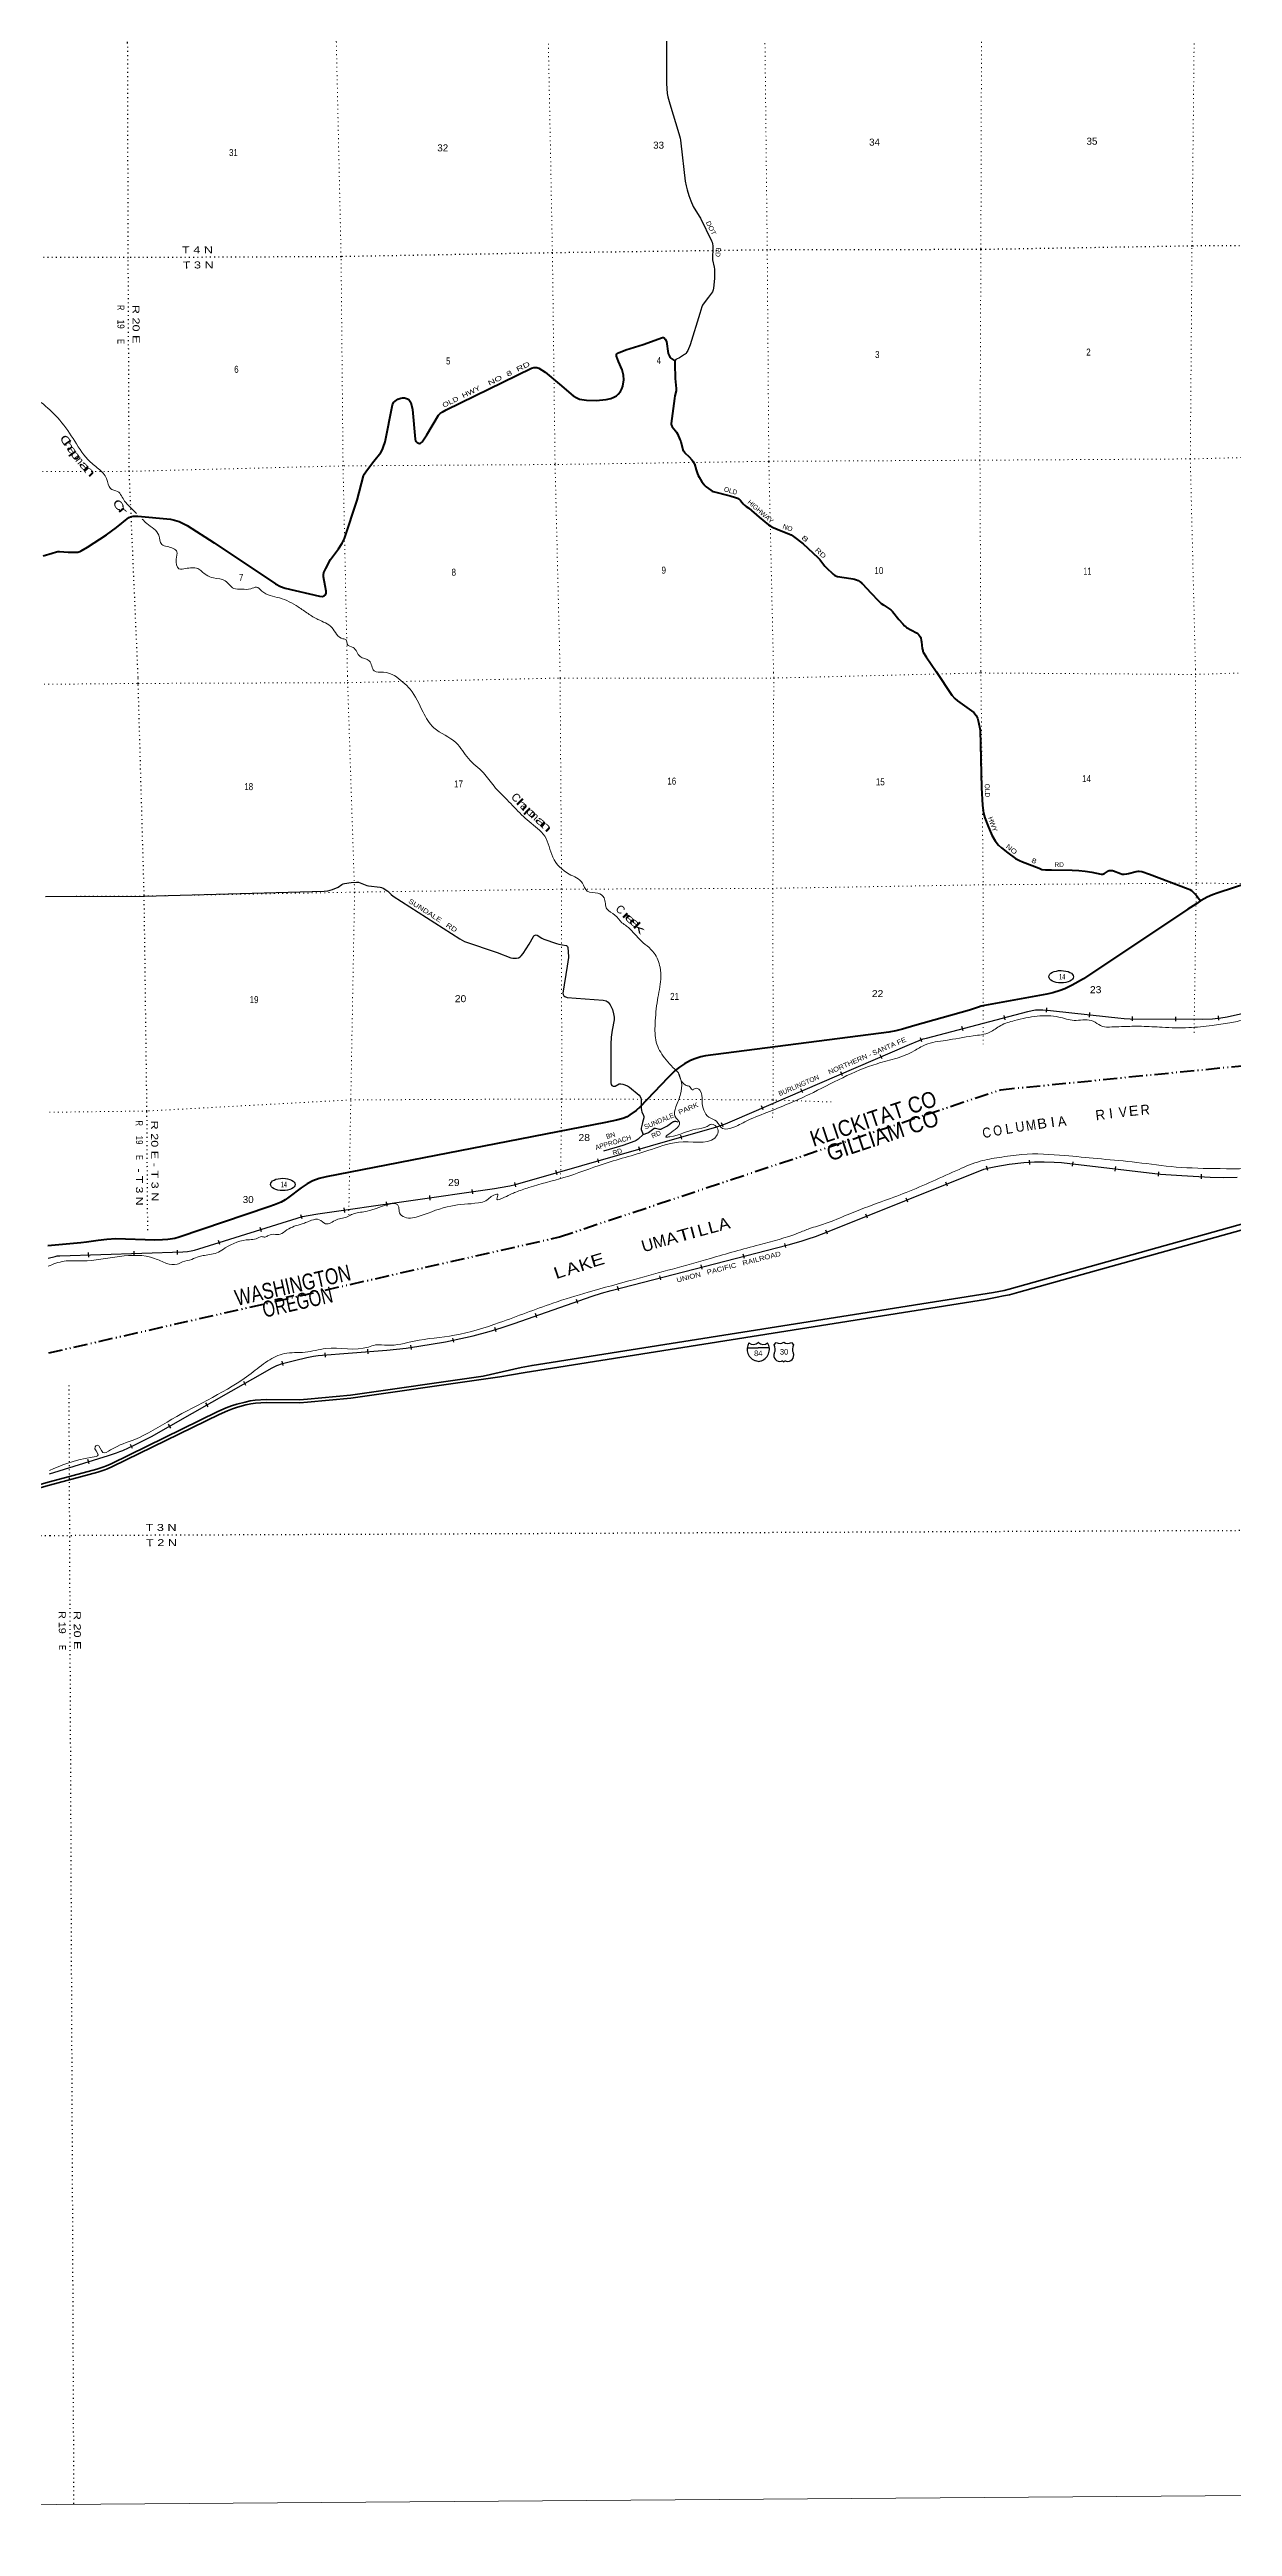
# Model space of a CAD drawing. Header units: feet. Extents: x -199 to 255675, y -686157 to -547785.
# Drawn here: x 159936 to 189498, y -686157 to -624256 of the extents above; entities that cross this region are included whole.
import ezdxf
from ezdxf.enums import TextEntityAlignment as Align

# ---------------------------------------------------------------- set-up
doc = ezdxf.new("R2010")
doc.units = ezdxf.units.FT
doc.header["$LTSCALE"] = 70
doc.linetypes.add('DASH_DOUBLE_DOT', pattern=[9.2, 5, -1.2, 0.3, -1.2, 0.3, -1.2])
doc.linetypes.add('DOTTED', pattern=[1.5, 0.3, -1.2])
for name, color, linetype, lineweight in [('10', 7, 'DASH_DOUBLE_DOT', 70), ('15', 7, 'Continuous', 25), ('16', 7, 'Continuous', 25), ('17', 7, 'Continuous', 25), ('18', 7, 'Continuous', 35), ('23', 7, 'Continuous', 70), ('26', 7, 'Continuous', 40), ('29', 7, 'Continuous', 25), ('34', 7, 'Continuous', 25), ('39', 7, 'Continuous', 13), ('4', 7, 'Continuous', 13), ('6', 7, 'DOTTED', 25), ('7', 7, 'DOTTED', 13)]:
    doc.layers.add(name, color=color, linetype=linetype, lineweight=lineweight)
for name, color, linetype in [('12', 7, 'Continuous'), ('27', 7, 'Continuous'), ('30', 7, 'Continuous'), ('41', 7, 'Continuous')]:
    doc.layers.add(name, color=color, linetype=linetype)

msp = doc.modelspace()

# ---------------------------------------------------------------- linework, layer by layer
at = {"layer": '10'}
msp.add_lwpolyline([(159914.67, -656826.86), (172679.41, -653929.51), (183707.02, -650250.74), (191838, -649444.19)], dxfattribs=at)
at = {"layer": '15'}
for p, q in [((177372, -656700.45), (177648.41, -656700.45)), ((177644.71, -656568.98), (177647.61, -656566.07)), ((177650.78, -656568.45), (177647.35, -656566.07)), ((177648.41, -657046.03), (177584.52, -657028.07)), ((177647.88, -657046.29), (177711.51, -657027.55))]:
    msp.add_line(p, q, dxfattribs=at)
msp.add_lwpolyline([(177923.77, -656700.45), (177647.88, -656700.45), (177648.41, -656700.45)], dxfattribs=at)
for centre, radius, start, end in [((177674.63, -656735.55), 306.13, 148.44436, 254.43378), ((177526.03, -656452.95), 165.66, 227.34248, 315.8117), ((177769.72, -656452.95), 165.66, 224.18831, 312.69403), ((177621.12, -656735.55), 306.13, 283.08087, 31.62484)]:
    msp.add_arc(centre, radius, start, end, dxfattribs=at)
at = {"layer": '16'}
for p, q in [((178043.09, -656624.91), (178094.4, -656566.15)), ((178286.16, -656560.18), (178285.88, -656560.38)), ((178478.25, -656566.06), (178529.64, -656624.91))]:
    msp.add_line(p, q, dxfattribs=at)
for centre, radius, start, end in [((177850.11, -656735.54), 222.05, 332.97043, 29.75871), ((178185.48, -656408.49), 182.07, 239.97227, 303.45418), ((178387.26, -656408.99), 181.52, 236.33975, 300.08743), ((178387.25, -656408.49), 182.07, 236.54582, 236.59441), ((178722.61, -656735.54), 222.05, 150.24129, 207.02957), ((178189.3, -656890.44), 151.42, 159.09177, 283.81923), ((178383.42, -656890.44), 151.42, 256.18077, 20.90823)]:
    msp.add_arc(centre, radius, start, end, dxfattribs=at)
for centre, major_axis, start_param, end_param in [((178244.64, -657089.26), (-19.56, 51.67), 4.95877769, 6.28318531), ((178328.09, -657089.26), (19.56, 51.67), 0, 1.32637542)]:
    msp.add_ellipse(centre, major_axis=major_axis, ratio=0.929097, start_param=start_param, end_param=end_param, dxfattribs=at)
at = {"layer": '17'}
for centre in [(185216.66, -647427.46), (165765.94, -652618.88)]:
    msp.add_ellipse(centre, major_axis=(309.24, -1), ratio=0.500121, dxfattribs=at)
at = {"layer": '18'}
for points in [[(170771.67, -657409.35), (171724.45, -657191.11), (171994.38, -657140.21), (183525, -655322.69), (183795.88, -655267.29), (183917.8, -655238.26), (191867.43, -653009.74)], [(170782.29, -657483.59), (171188.14, -657423.04), (171479.12, -657375.94), (171818.76, -657321.24), (183328.13, -655491.32), (183617.22, -655439.61), (183777.34, -655405.16), (183929.59, -655373.25), (184161.62, -655309.69), (191868.71, -653164.26)], [(159936.86, -660053.08), (161121.07, -659735.71), (161268.69, -659687.73), (161356.41, -659653.48), (161479.43, -659598.89), (164142.07, -658296.9), (164353.89, -658204.26), (164484.4, -658155.02), (164612.78, -658112.21), (164822.45, -658056.55), (164952.96, -658028.73), (165078.68, -658010.33), (165350.65, -657991.56), (166186.73, -657997.58), (166381.1, -657986.98), (167457.9, -657883.24), (170771.67, -657409.35)], [(159937.39, -660130.88), (161142.38, -659807.64), (161293.94, -659758.38), (161385.27, -659722.72), (161511.12, -659666.88), (164173.58, -658364.98), (164382.17, -658273.75), (164509.51, -658225.71), (164634.29, -658184.1), (164839.9, -658129.52), (164966.22, -658102.59), (165086.7, -658084.95), (165352.97, -658066.58), (166188.5, -658072.59), (166386.74, -658061.78), (167466.81, -657957.73), (170782.29, -657483.59)], [(157678.47, -660692.25), (159936.86, -660053.08)], [(157697.75, -660764.74), (159937.39, -660130.88)]]:
    msp.add_lwpolyline(points, dxfattribs=at)
at = {"layer": '23'}
for points in [[(191796.91, -644465.36), (189143.6, -645327.18), (189000.68, -645378.67), (188865.84, -645437.9), (188714.56, -645520.17), (188697.08, -645532.06)], [(188697.08, -645532.06), (188581.75, -645610.52), (188386.14, -645739.19), (185771.49, -647481.02), (185491.78, -647640.74), (185312.35, -647726.64), (185195.6, -647771.06), (185008.14, -647827), (184858.88, -647862.64), (183303.85, -648149.01), (183220.71, -648164.3), (183155.46, -648184.8), (182923.06, -648259.67), (181560.19, -648650.33), (181249.47, -648734.1), (181089.59, -648779.68), (180910.59, -648816.18), (176333, -649405.3), (176210.73, -649432.89), (176062.74, -649478.96), (175950.92, -649525.03), (175802.41, -649605.97), (175804.42, -649605.95), (175677.95, -649686.28), (175569.43, -649775.13), (175386.08, -649957.97), (174692.97, -650681.74), (174592.84, -650771.95), (174439.74, -650882.47), (174367.39, -650925.25), (174265.43, -650968.03), (174108.93, -651012.26), (173830.11, -651071.58), (166852.32, -652428.34), (166673.34, -652473.56), (166513.66, -652530.49), (166370.78, -652605.2), (166226.01, -652700.35), (165916.93, -652937.56), (165828.13, -653003.38), (165723.33, -653061.34), (165558.46, -653131.72), (165417.01, -653179.2), (163179.04, -653936.31), (163063.93, -653969.22), (162892.69, -653994.4), (162761.36, -654005.42), (162571.17, -654010.03), (161595.5, -653977.44), (161371.86, -653990.61), (161148.23, -654023.51), (160856.72, -654061.26), (160720.17, -654076.84), (159896.25, -654149.29)]]:
    msp.add_lwpolyline(points, dxfattribs=at)
at = {"layer": '26'}
for points in [[(172678.25, -632619.57), (173023.21, -632909.37), (173111.47, -632963.23), (173182.67, -632990.38), (173355.75, -633021.07), (173596.89, -633025.7), (173843.91, -633003.95), (173959.2, -632976.81), (174038.15, -632945.26), (174101.62, -632912.34), (174149.09, -632871.62), (174206.74, -632803.76), (174240.65, -632739.29), (174264.38, -632671.43), (174285.26, -632514.4), (174277.95, -632393.2), (174248.76, -632264.1), (174158.4, -632054.69), (174102.85, -631915.02), (174108.4, -631870.68), (174156.34, -631834.01), (174334.47, -631761.28), (174767.17, -631624.77), (175253.74, -631449.38), (175283.36, -631453.34), (175296.92, -631460.12), (175324.05, -631490.66), (175353.19, -631556.33), (175400.16, -631852.63), (175425.78, -631921.58), (175440.19, -631945.33), (175459.48, -631966.16), (175563.43, -632038.95)], [(159777.7, -636912.13), (159997.91, -636838.06), (160106.42, -636807.52), (160146.26, -636800.72), (160185.16, -636799.97), (160400.27, -636815), (160550.63, -636821.09), (160600.65, -636821.08), (160643.03, -636814.3), (160692.2, -636800.72), (160723.56, -636783.77), (160881.33, -636693.87), (161362.59, -636380.1), (161606.02, -636200.11), (161917.12, -635950.94), (161955.31, -635932.11), (162023.13, -635918.53), (162143.82, -635915.65), (162962.26, -635994.42), (163062.45, -636013.54), (163171.75, -636051.67), (163259.12, -636091.58), (163375.61, -636153.14), (164048.67, -636583.09), (165585.15, -637604.84), (165710.76, -637676.11), (165827.32, -637719.82), (166683.05, -637918.46), (166758.55, -637923.8), (166795.85, -637910.23), (166829.76, -637886.48), (166845.07, -637841.94), (166846.72, -637791.48), (166823.26, -637657.65), (166785.04, -637437.47), (166783.98, -637387.71), (166792.46, -637326.63), (166839.28, -637222.02), (166957.78, -637003.65), (167160.17, -636731.94), (167250.23, -636590.35), (167304.48, -636479.1), (167627.01, -635519.47), (167782.07, -634913.34), (167809.74, -634856.52), (167840.26, -634805.62), (167910.81, -634714.9), (168043.85, -634546.49), (168214.58, -634327.39), (168253.95, -634249.17), (168277.69, -634198.27), (168324.6, -634060.98), (168502.82, -633137.5), (168532.01, -633078.57), (168570.22, -633040.24), (168643.91, -632993.75), (168716.21, -632967.96), (168759.2, -632959.82), (168806.67, -632959.82), (168883.09, -632981.67), (168915.18, -633000.54), (168935.53, -633027.68), (168964.38, -633080.85), (169004.15, -633250.84), (169071.37, -633994.29), (169083.88, -634030.32), (169094.9, -634052.37), (169122.87, -634077.82), (169152.66, -634093.47), (169182.22, -634098.18), (169206.8, -634093.09), (169231.38, -634077.82), (169244.77, -634060.08), (169363.67, -633883.84), (169660.48, -633396.1), (169701.88, -633355.12), (169745.96, -633321.19), (169852.09, -633260.98), (171980.07, -632221.78), (172034.85, -632203.18), (172075.54, -632199.79), (172116.23, -632203.18), (172167.09, -632220.15), (172318.5, -632317.34), (172678.25, -632619.57)], [(175563.43, -632038.95), (175561.81, -632045.09), (175560.42, -632065.84), (175560.42, -632111.48), (175573.82, -632473.72), (175596.43, -632730.65), (175595.68, -632785.77), (175566.65, -632911.64), (175552.85, -632973.65), (175473.35, -633599.76), (175473.35, -633627.42), (175476.12, -633646.34), (175484.4, -633666.15), (175496.84, -633685.51), (175582.68, -633788.66), (175604.66, -633821.06), (175625.4, -633863.94), (175689.4, -634001.26), (175710.42, -634052.74), (175765.71, -634256.06), (175776.77, -634282.34), (175784.26, -634296.18), (175800.27, -634322.45), (175812.71, -634333.52), (175922.9, -634438.45), (175984.8, -634511.25), (176020.74, -634555.51), (176038.71, -634583.18), (176051.58, -634612.85), (176097.86, -634760.27)], [(176097.86, -634760.27), (176130.31, -634863.65), (176146.53, -634898.54), (176173.49, -634946.25), (176238.45, -635056.9), (176286.83, -635119.15), (176315.17, -635151.65), (176345.58, -635183.46), (176400.88, -635227.72), (176460.31, -635270.6), (176492.11, -635289.96), (176520.19, -635300.53), (176949.45, -635412.11), (177074.75, -635451.1), (177130.04, -635470.47), (177162.13, -635489.98), (177186.71, -635507.81), (177203.3, -635524.41), (177270.35, -635609.48), (177306.29, -635644.06), (177346.38, -635673.1), (177411.21, -635718.36), (177674.33, -635944.69), (177903.28, -636132.95), (177945.61, -636160.67), (178018.87, -636202.16), (178116.03, -636244.96), (178430.11, -636364.68), (178469.17, -636382.79), (178532.4, -636424.16), (178768.38, -636611.06), (179140.01, -636953.62), (179183.46, -637002.32), (179309.25, -637164.15), (179347.04, -637204.16)], [(179347.04, -637204.16), (179523.51, -637367.47), (179563.59, -637397.9), (179600.1, -637416.47), (179624.41, -637424.18), (179965.1, -637475.97), (180009.73, -637484), (180056.38, -637495.42), (180106.49, -637510.97), (180143.47, -637525.84), (180171.46, -637539.33), (180197.38, -637556.27), (180225.37, -637578.06), (180246.04, -637597.88), (180471.09, -637838.35), (180641.45, -638028.27), (180676.06, -638060.79), (180719.54, -638098.12), (180783.82, -638143.07), (180957.99, -638256.49), (180987.71, -638279.31), (181002.23, -638296.6), (181164.18, -638501.49), (181258.64, -638611.27), (181304.26, -638658.3), (181334.67, -638681.81), (181355.05, -638695.85), (181598, -638830.5), (181632.06, -638855.91), (181658.82, -638881.67), (181686.46, -638916.25), (181700.29, -638942.53), (181712.04, -638968.12), (181721.71, -639012.38), (181730.01, -639055.26), (181746.59, -639226.77), (181757.26, -639275.25), (181762.49, -639296.61), (181772.86, -639319.44), (181847.82, -639431.66), (182091.4, -639799.99)], [(182091.4, -639799.99), (182481.37, -640394.88), (182560.96, -640477.66), (182628.44, -640532.52), (183036.99, -640826.87), (183096.57, -640899.66), (183130.31, -640967.19), (183155.62, -641068.47), (183194.43, -641262.35), (183227.81, -642704.07), (183250.07, -643136.86), (183280.03, -643343.08), (183309.3, -643453.78), (183381.5, -643652.3), (183486.69, -643891.68), (183568.05, -644031.16), (183651.17, -644140.67), (183722.86, -644208.19), (183882.85, -644333.37), (184077.13, -644469.83), (184176.53, -644521.22), (184254.26, -644558.45), (184663.66, -644718.54), (184737.16, -644744.13), (184829.95, -644756.79), (184976.22, -644759.8), (185493.89, -644760.31), (185656.57, -644771.56), (185814.72, -644786.33), (185979.8, -644815.11), (186218.55, -644864.4), (186238.57, -644866.51), (186258.19, -644864.49), (186278.64, -644860.18), (186296.57, -644849.63), (186396.47, -644781.79), (186420.98, -644775.78), (186461.05, -644773.67), (186496.9, -644775.78), (186525.39, -644783.42), (186697.19, -644851.18), (186745.73, -644864.4), (186792.12, -644864.4), (186855.38, -644858.07), (186898.57, -644846.58), (187091.51, -644795.84), (187144.27, -644788.44), (187167.47, -644788.44), (187232.55, -644801.46), (187428.47, -644863.12), (188392.4, -645227.69), (188429.53, -645246.31), (188472.76, -645273.74), (188520.03, -645313.64), (188565.54, -645362.36), (188591.9, -645391.9), (188697.08, -645532.06)]]:
    msp.add_lwpolyline(points, dxfattribs=at)
at = {"layer": '29'}
for points in [[(175354.94, -623970.07), (175357.4, -625106.35), (175364.1, -625226.19), (175373.97, -625351.24), (175391.75, -625441.96), (175436.69, -625616.12), (175660.82, -626354.47), (175692.4, -626474.47), (175703.45, -626518.73), (175713.46, -626593.26), (175819.76, -627542.64), (175843.76, -627661.9), (175870.02, -627764.25), (175914.26, -627903.95), (175959.87, -628033.96), (176023.61, -628174.62), (176174.83, -628416.41), (176202.68, -628469.38), (176480.56, -629034.97), (176495.52, -629072.02), (176506.58, -629114.9), (176513.49, -629160.54), (176515.04, -629219.6), (176501.54, -629466.56), (176505.89, -629515.32), (176545.98, -629693.75), (176554.27, -629743.5), (176557.73, -629825.84), (176556.35, -629901.91), (176550.77, -629978.39), (176530.79, -630216.58), (176521.31, -630263.52), (176512.82, -630285.74), (176500.38, -630309.25), (176401.42, -630444.44), (176292.35, -630583.81), (176253.49, -630641.48), (176245.35, -630658.5), (176235.67, -630684.78), (176183.78, -630854.42), (175946.9, -631633.82), (175885.26, -631775.38), (175857.62, -631830.71), (175842.41, -631851.45), (175831.85, -631863.9), (175819.98, -631872.38), (175808.11, -631880.86), (175676.96, -631957.57), (175600.51, -631995.3), (175583.92, -632006.36), (175566.84, -632026.05), (175563.43, -632038.95)], [(159833.63, -645421.63), (162301.93, -645410.6), (166796.82, -645292.56), (166888.89, -645281.83), (166949.67, -645267.52), (167004.19, -645249.63), (167145.5, -645185.14), (167243.74, -645120.84), (167271.45, -645106.53), (167310.92, -645096.4), (167475.6, -645071.96), (167608.38, -645064.04), (167659.38, -645065.39), (167701.39, -645077.91), (167861.39, -645144.09), (167906.35, -645158.25), (168196.59, -645187.02), (168227.87, -645194.18), (168276.09, -645215.26), (168386.34, -645290.04), (168470.11, -645373.06), (168519.7, -645412.69), (170191.67, -646483.92), (170302.66, -646546.5), (171125.92, -646822.07), (171464.91, -646953.86), (171518.15, -646966.9), (171568.21, -646966.9), (171603.96, -646963.32), (171657.59, -646952.59), (171693.34, -646931.12), (171721.95, -646902.5), (171769, -646849.09), (171925.55, -646617.84), (172030.38, -646419.48), (172039.27, -646407), (172053.57, -646398.05), (172075.91, -646387.32), (172098.26, -646381.95), (172124.42, -646388), (172235.92, -646464.24), (172289.6, -646490.12), (172604.19, -646598.4), (172660.7, -646615.42), (172843.74, -646644.91), (172855.8, -646649.38), (172860.27, -646652.96), (172879.04, -646673.53), (172886.64, -646693.21), (172905.41, -646923.97), (172905.01, -646949.45), (172875.08, -647166.84), (172763.52, -647837.41), (172768.65, -647872.03), (172790.1, -647904.23), (172815.13, -647922.12), (172874.41, -647944.31), (173098.44, -647967.25), (173774.18, -648015.9), (173846.64, -648033.02), (173896, -648064.39), (173946.75, -648129.62), (174002.41, -648249.71), (174032.56, -648351.43), (174046.86, -648440.87), (174045.69, -648502.22), (173994.41, -648760.09), (173973.56, -648938.16), (173963.13, -649112.1), (173960.12, -650076.44), (173975.35, -650118.76), (173989.65, -650143.8), (174018.22, -650161.99), (174043.28, -650165.27), (174075.46, -650161.69), (174175.57, -650108.03), (174216.5, -650104.93), (174261.38, -650111.61), (174375.79, -650158.11), (174425.66, -650190.35), (174668.98, -650390.66), (174693.11, -650421.07), (174717.03, -650459.43), (174723.5, -650480.1), (174723.98, -650708.44), (174729.75, -650768.1), (174734.67, -650801.18), (174778.02, -650893.32), (174786.51, -650920.14), (174788.3, -650938.03), (174786.96, -650954.14), (174753.27, -651067.62), (174742.7, -651112.97)], [(174742.7, -651112.97), (174719.47, -651212.61), (174719.03, -651226.93), (174720.5, -651242.86), (174767.27, -651366.75), (174890.21, -651328.9), (174905.34, -651320.59), (175039.48, -651218.88), (175050.21, -651213.52), (175058.27, -651211.94), (175076.13, -651211.73), (175183.39, -651240.35), (175191.44, -651241.24), (175201.84, -651240.04), (175219.15, -651235.88), (175229.87, -651231.41), (175365.41, -651159.36), (175389.43, -651143.76), (175490.48, -651067.18), (175509.21, -651056.11), (175526.19, -651048.06), (175545.85, -651041.8), (175564.46, -651040.01), (175576.25, -651040.9), (175635.64, -651050.88)], [(174767.27, -651366.75), (174643.95, -651483.65), (174622.5, -651503.32), (174595.07, -651519.87), (174560.82, -651535.52), (174263.23, -651647.14), (173780.65, -651790.61)]]:
    msp.add_lwpolyline(points, dxfattribs=at)
at = {"layer": '34'}
for p, q in [((182766.66, -648776.52), (182738.68, -648669.51)), ((183817.79, -648504.35), (183789.8, -648397.34)), ((184847.52, -648316.72), (184855.56, -648206.4)), ((185924.81, -648434.58), (185936.96, -648324.64)), ((186997.4, -648531.07), (186998.27, -648420.46)), ((188083.13, -648542.21), (188084, -648431.6)), ((189160.61, -648516.55), (189148.09, -648406.65)), ((181738.64, -649055.81), (181698.32, -648952.81)), ((179756.63, -649904.6), (179712.91, -649802.99)), ((180740.52, -649478.47), (180696.81, -649376.86)), ((178758.19, -650331.3), (178714.48, -650229.69)), ((176772.02, -651181.2), (176733.02, -651077.7)), ((177774.29, -650757.43), (177730.58, -650655.82)), ((174696.19, -651785.56), (174665.8, -651679.21)), ((175740.91, -651489.75), (175710.52, -651383.39)), ((172621.25, -652378.48), (172590.86, -652272.13)), ((173665.97, -652082.67), (173635.58, -651976.31)), ((183382.95, -652269.27), (183352.87, -652162.82)), ((184430.99, -652118.58), (184424.45, -652008.16)), ((185504.54, -652160.87), (185517.42, -652051.01)), ((186569.75, -652283.18), (186582.64, -652173.33)), ((187647.84, -652412.27), (187660.73, -652302.41)), ((188721.31, -652475.69), (188727.89, -652365.28)), ((168376.68, -653160.81), (168360.88, -653051.33)), ((169451.71, -653008.34), (169435.92, -652898.86)), ((170512.56, -652852.64), (170496.76, -652743.16)), ((171587.38, -652676.33), (171564.08, -652568.2)), ((181382.56, -653061.65), (181341.41, -652958.98)), ((182376.82, -652660.29), (182335.67, -652557.62)), ((166251.82, -653481.09), (166218.91, -653375.49)), ((167315.83, -653316.5), (167300.03, -653207.03)), ((180373.75, -653463.21), (180332.6, -653360.54)), ((162052.3, -654398.35), (162048.93, -654287.79)), ((163137.67, -654367.88), (163134.3, -654257.32)), ((164191.57, -654123.22), (164158.66, -654017.62)), ((165228.95, -653802.63), (165196.04, -653697.03)), ((178339.44, -654197.64), (178311.86, -654090.53)), ((179378.34, -653864.63), (179339.2, -653761.17)), ((160916.43, -654433.62), (160913.06, -654323.06)), ((175211.92, -655005.67), (175184.34, -654898.55)), ((176249.61, -654735.77), (176222.03, -654628.65)), ((177301.75, -654467.54), (177274.17, -654360.42)), ((173142.04, -655594.42), (173105.44, -655490.04)), ((174159.78, -655273.9), (174132.2, -655166.78)), ((172116.57, -655951.28), (172079.97, -655846.9)), ((167898.14, -656849.39), (167889.6, -656739.11)), ((168982.95, -656745.28), (168965.85, -656636)), ((170043.24, -656564.06), (170018.7, -656456.21)), ((171099.45, -656298.08), (171067.65, -656192.14)), ((165776.59, -657145.12), (165748.15, -657038.23)), ((166829.34, -656934.79), (166820.79, -656824.51)), ((164843.23, -657639.97), (164788.56, -657543.82)), ((162967.27, -658706.62), (162912.6, -658610.46)), ((163898.06, -658174.38), (163843.38, -658078.23)), ((162005.48, -659217.43), (161957.26, -659117.88)), ((160928.19, -659601.48), (160894.9, -659496))]:
    msp.add_line(p, q, dxfattribs=at)
for points in [[(159898.13, -654457.72), (160078.09, -654415.42), (160128.48, -654406.84), (160195.1, -654400.32), (163268.59, -654306.65), (163380.28, -654295.43), (163478.72, -654278.29), (163555.75, -654261.16), (163667.79, -654229.29), (166261.29, -653420.95), (166395.39, -653391.25), (166642.89, -653355.79), (171057.62, -652718.83), (171200.81, -652697.03), (171438.48, -652649.89), (171577.62, -652619.91), (176616.39, -651180.08), (176665.6, -651162.96), (176830.46, -651100.84), (176999.92, -651028.3), (181430.55, -649122.17), (181672.31, -649020.34), (181770.88, -648981.76), (181848.03, -648960.31), (184384.14, -648297.11), (184490.66, -648270.36), (184572.14, -648257.5), (184673.58, -648251.2), (184756.49, -648255.34), (184953.63, -648269.7), (186402.51, -648429.81), (186632.46, -648458.9), (186789.34, -648473.02), (186940.73, -648476.02), (188739.34, -648490.15), (188996.43, -648480.31), (189209.63, -648456.01), (189368.91, -648428.91), (191152.02, -648033.52)], [(159936.51, -659854.74), (161408.5, -659390.22), (161608.54, -659324.93), (161690.85, -659296.03), (161766.78, -659265.03), (161910.1, -659202.96), (162102.99, -659109.53), (162485.61, -658914.67), (165496.35, -657202.81), (165613.67, -657145.78), (165754.98, -657094.37), (166054.52, -657014.69), (166367, -656940.21), (166533.92, -656910.24), (166652.93, -656891.08), (168361.29, -656758.75), (168844.66, -656709.01), (169169.03, -656658.26), (169835.21, -656552.75), (170025.59, -656512.09), (170524.07, -656398.63), (170921.99, -656291.61), (171221.5, -656201.71), (171545.74, -656093.61), (173499.49, -655408.44), (173731.19, -655334.76), (173970.88, -655266.16), (178394.28, -654127.14), (178722.73, -654035.38), (178898.14, -653979.73), (179082.11, -653915.52), (179375.08, -653804.69), (183284.49, -652237.64), (183414.79, -652200.82), (183581.73, -652166.56), (183919.23, -652112.17), (184287.89, -652072.35), (184547.87, -652056.96), (184788.64, -652055.23), (185041.14, -652059.51), (185222.93, -652070.23), (187703.16, -652361.15), (188230.98, -652391.79), (188941.52, -652434.11), (189262.41, -652442.68), (189613.25, -652438.4)]]:
    msp.add_lwpolyline(points, dxfattribs=at)
at = {"layer": '34', "lineweight": 13}
for points in [[(159898.38, -654458.79), (160078.31, -654416.5), (160128.63, -654407.93), (160195.17, -654401.42), (163268.66, -654307.75), (163380.43, -654296.52), (163478.93, -654279.37), (163556.02, -654262.23), (163668.1, -654230.34), (166261.57, -653422.01), (166395.59, -653392.33), (166643.05, -653356.88), (171057.78, -652719.92), (171201, -652698.11), (171438.7, -652650.97), (171577.89, -652620.98), (176616.72, -651181.13), (176665.97, -651163.99), (176830.87, -651101.86), (177000.35, -651029.31), (181430.98, -649123.18), (181672.72, -649021.36), (181771.23, -648982.8), (181848.32, -648961.37), (184384.41, -648298.18), (184490.88, -648271.44), (184572.26, -648258.59), (184673.59, -648252.3), (184756.42, -648256.44), (184953.53, -648270.8), (186402.38, -648430.9), (186632.34, -648459.99), (186789.28, -648474.12), (186940.71, -648477.12), (188739.36, -648491.25), (188996.51, -648481.41), (189209.78, -648457.1), (189369.12, -648429.99), (191152.21, -648034.6)], [(159936.84, -659855.79), (161408.84, -659391.27), (161608.89, -659325.97), (161691.24, -659297.06), (161767.21, -659266.04), (161910.56, -659203.96), (162103.48, -659110.52), (162486.13, -658915.64), (165496.86, -657203.78), (165614.1, -657146.79), (165755.31, -657095.42), (166054.79, -657015.76), (166367.22, -656941.29), (166534.1, -656911.32), (166653.06, -656892.17), (168361.39, -656759.85), (168844.8, -656710.1), (169169.2, -656659.35), (169835.41, -656553.83), (170025.83, -656513.16), (170524.34, -656399.7), (170922.29, -656292.67), (171221.83, -656202.76), (171546.1, -656094.65), (173499.84, -655409.48), (173731.51, -655335.81), (173971.17, -655267.22), (178394.57, -654128.2), (178723.04, -654036.43), (178898.49, -653980.77), (179082.49, -653916.55), (179375.48, -653805.72), (183284.85, -652238.68), (183415.05, -652201.89), (183581.93, -652167.64), (183919.38, -652113.26), (184287.98, -652073.45), (184547.91, -652058.06), (184788.63, -652056.33), (185041.1, -652060.61), (185222.83, -652071.33), (187703.06, -652362.25), (188230.92, -652392.89), (188941.47, -652435.21), (189262.4, -652443.78), (189613.28, -652439.5)]]:
    msp.add_lwpolyline(points, dxfattribs=at)
at = {"layer": '39'}
for points in [[(159730.92, -633074.14), (160143.78, -633462.88), (160522.87, -633975.02), (160896.11, -634503.3), (161163.72, -634737.37), (161363.16, -634980.26), (161458.2, -635224.35), (161633.73, -635300.72), (161813.04, -635539.82), (161941.13, -635685.06), (162106.97, -635847.15)], [(162254.82, -635990.71), (162367.35, -636100.19), (162667.77, -636396.18), (162740.52, -636622.44), (162875.65, -636677.16), (163120.04, -636806.99), (163100, -636994.12), (163170.86, -637230.45), (163337.49, -637228.54), (163638.67, -637227.1), (163849.25, -637387.46), (164034.77, -637459.69), (164326.75, -637534.72), (164539.62, -637721.19), (164738.6, -637739), (164963.44, -637734.42), (165107.54, -637690.56), (165239.14, -637789.53), (165686.78, -637961.25), (166151.08, -638187.04), (166395.86, -638353.04), (166644.43, -638498.91), (166992.02, -638701.91), (167268.17, -638982.11), (167348.76, -639007.31), (167378.08, -639117.51), (167521.53, -639198.26), (167696.7, -639425.35), (167924.74, -639529.25), (168048.01, -639785.07), (168282.58, -639816.45), (168564.41, -639904.8)], [(168560.53, -639901.36), (168947.77, -640244.69), (169272.56, -640813.02), (169540.07, -641205.01), (170096.93, -641581.42), (170402.63, -641973.21), (170778.5, -642332.52), (171043.69, -642668.32), (171371.22, -643009.82), (171733.07, -643379.23), (171920.96, -643550.86), (172310.93, -643916.11), (172512.86, -644440.93), (172921.24, -644862.29), (173254.13, -645085.33), (173371.86, -645291.45), (173641.46, -645338.19), (173792.86, -645455.81), (173864.76, -645732.43), (174064.61, -645885.92), (174240.55, -646077.68), (174357.6, -646161.36), (174681.05, -646492.84), (175046.78, -646836.15), (175193.5, -647192.65), (175209.22, -647485.62), (175129.75, -648007.92), (175070.81, -648606.39), (175099.51, -649063.88), (175302.7, -649454.21), (175654.38, -649827.46)], [(175653.39, -649826.41), (175819.03, -650129.91), (175873.42, -650151.7), (175921.72, -650161.48), (176002.63, -650253.38), (176068.78, -650220.92), (176187.61, -650264.44), (176245.39, -650533.1), (176414.48, -650935.66), (176602, -651041.05), (176751.73, -651218.89), (176934.64, -651219.93), (177313.58, -651053.33), (177862.99, -650821.59), (178921.68, -650368.36), (180619.75, -649600.62), (181115.42, -649461.5), (181540.51, -649282.61), (181821.02, -649126.56), (182332.95, -649019.47), (183015.68, -648905.45), (183433.24, -648816.92), (183705.65, -648648.88), (184052.65, -648522.59), (184620.84, -648413.19), (185157.61, -648434.43), (185541.98, -648518.7), (185968.1, -648522.46), (186350.91, -648687.03), (186362.03, -648686.74)], [(186362.03, -648686.74), (186841.24, -648670.38), (187223.1, -648666.34), (187743.8, -648689.67), (188405.12, -648700.21), (188987.67, -648642.93), (189429.48, -648576.35), (189808.95, -648504.08), (190180.31, -648419.82), (190579.82, -648337.41), (190905.05, -648271.45), (191248.38, -648205.4), (191485.14, -648133.89), (191823.18, -648128.38)], [(159897.96, -654664.53), (160299.15, -654537.83), (160757.37, -654529.38), (162561.92, -654467.61), (162862.09, -654590.47), (163123.51, -654613.16), (163261.87, -654556.23), (163488.62, -654490.79), (163673.11, -654415.55), (163805.63, -654390.76), (164154.9, -654310.62), (164329.17, -654205.32), (164933, -653999.39), (165099.7, -653978.43), (165242.1, -653923.48), (165320.55, -653935.11), (165406.75, -653894.51), (165579.44, -653865.49), (165698, -653860.85), (165870.26, -653755.56), (166245.25, -653603.02), (166363.61, -653562.25), (166479.92, -653515.47), (166676.81, -653500.37), (166832.13, -653599.91), (167106.94, -653502.11), (167393.91, -653422.3), (167516.15, -653357.42), (167839.39, -653295.49), (168664.86, -653186.73), (168683.76, -653331.15), (168810.99, -653438.87), (169198.7, -653402.69), (169965.11, -653157.75), (170652.05, -653077.83), (170842.69, -653024.63), (171076.98, -652868.83), (171137.25, -652864.5), (171111.8, -652985.07), (171304.5, -652939.89), (171591.18, -652809.9), (171918.15, -652693.76), (172785.05, -652448.29), (173796.1, -652101.7), (174981.93, -651742.13), (175768.77, -651555.3), (176619.98, -651378.16), (176637.25, -651233.55), (176471.78, -651116), (176373.58, -651166.7), (176090.58, -651238.46), (175434.41, -651428.61), (175346.01, -651435.1), (175568.06, -651249.26), (175677.58, -651066.02), (175570.25, -650924.08), (175588.97, -650679.1), (175707.77, -650359.32), (175728.22, -650064.15), (175654.38, -649827.46)], [(159932.01, -659768.4), (161004.05, -659433.71), (161150.45, -659376.73), (161072.92, -659172.41), (161122.97, -659136.01), (161266.68, -659315.9), (161459.29, -659254.66), (162068.82, -658990.49), (162990.55, -658487.8), (164971.92, -657343.21), (165390.23, -657029.87), (165805.24, -656845.01), (166321.6, -656812.16), (166841.66, -656721.09), (167906.7, -656683.32), (168081.26, -656630.2), (168384.81, -656638.63), (169047.5, -656534.75), (170055.64, -656386.89), (171179.42, -656071.81), (172513.29, -655587.02), (173400.12, -655311.33), (174556.03, -654992.07), (176450.43, -654466.17), (177672.55, -654124.47), (178653.74, -653830.23), (178928.49, -653722.39), (179323.75, -653597.85), (179893.27, -653368.01), (180721.59, -653052.5), (181345.35, -652818.36), (182664.63, -652241.3), (183194.1, -652037.77), (183665.91, -651944.94), (184236.3, -651869.66), (185309.75, -651896.08), (186116.15, -651972.08), (186988.91, -652053.76), (187962.37, -652171.04), (189029.92, -652221.57), (190314.23, -652216.77), (191112, -652186.44), (191861.99, -652131.19)]]:
    msp.add_spline(points, degree=3, dxfattribs=at)
at = {"layer": '4'}
msp.add_lwpolyline([(0, -686157.2), (0, -549186.32), (31834.35, -549164.42), (63668.65, -549098.74), (95502.83, -548989.27), (127336.83, -548836), (159170.58, -548638.96), (191004.04, -548398.11), (222837.13, -548113.49), (254669.81, -547785.08), (255674.76, -639106.77), (223716.47, -639436.48), (224155.96, -685078.02), (192134.46, -685364.33), (160112.61, -685606.59), (128090.45, -685804.81), (96068.05, -685958.97), (64045.47, -686069.09), (32022.77, -686135.17)], close=True, dxfattribs=at)
msp.add_lwpolyline([(0, -686157.2), (0, -549186.32), (31834.35, -549164.42), (63668.65, -549098.74), (95502.83, -548989.27), (127336.83, -548836), (159170.58, -548638.96), (191004.04, -548398.11), (222837.13, -548113.49), (254669.81, -547785.08), (255674.76, -639106.77), (223716.47, -639436.48), (224155.96, -685078.02), (192134.46, -685364.33), (160112.61, -685606.59), (128090.45, -685804.81), (96068.05, -685958.97), (64045.47, -686069.09), (32022.77, -686135.17)], close=True, dxfattribs=at)
at = {"layer": '6'}
for p, q in [((160416.54, -657640.69), (160538.27, -685603.65)), ((139133.75, -661291.31), (159946.05, -661390.32)), ((159946.05, -661390.32), (191935.46, -661252.68))]:
    msp.add_line(p, q, dxfattribs=at)
for points in [[(162150.95, -639947.72), (161927.39, -634796.94), (161903.05, -629457.55), (161888.39, -624085.89), (161815.34, -618698.82), (161873.26, -613314.21), (161877.2, -607845.94), (161854.88, -602508.53), (162011.05, -597208.95), (162016.85, -594290.66)], [(191670.44, -629142.2), (188487.03, -629166.75), (183211.13, -629255.39), (177872.11, -629264.37), (172503.68, -629337.99), (167221.82, -629432.73), (161903.05, -629457.55), (159726.38, -629449.43)], [(162391.12, -653759.97), (162370.34, -650783.37), (162301.84, -645396.36), (162151.42, -640098.1), (162150.95, -639947.72)]]:
    msp.add_lwpolyline(points, dxfattribs=at)
at = {"layer": '7'}
msp.add_line((160724.66, -634799.16), (159763.18, -634801.04), dxfattribs=at)
for points in [[(172594.4, -594214.34), (172628.17, -597162.88), (172574.54, -602439.86), (172526.31, -607753.96), (172672.86, -613250.71), (172528.99, -618632.23), (172401.1, -624005.52), (172503.68, -629337.99), (172569.63, -634626.66), (172696.73, -639871.72)], [(178031.05, -639831.45), (177911.89, -634547.31), (177872.11, -629264.37), (177813.77, -623937.42), (177798.31, -618676.3), (177945.49, -613230.44), (177988.07, -607767.69), (177972.29, -602476.43), (177900.11, -597169.74), (177900.61, -594174.24)], [(183220.79, -594132.82), (183220.84, -597140.87), (183259.02, -602460.01), (183317.49, -607799.02), (183352.27, -613174.46), (183242.82, -618581.71), (183226.3, -623857.26), (183211.13, -629255.39), (183188.46, -634518.95), (183211.54, -639790.38)], [(188573.75, -639748.28), (188444.9, -634486.81), (188487.03, -629166.75), (188541.65, -623886.74), (188641.92, -618557.98), (188642.05, -613069.59), (188547.85, -607769.18), (188565.61, -602423.27), (188541.42, -597097.95), (188509.1, -594090.42)], [(167382.21, -639910.61), (167271.05, -634661.3), (167221.82, -629432.73), (167102.56, -624044.18), (167191.19, -618568.84), (167149.76, -613314.67), (167238.47, -607826.31), (167260.61, -602457.49), (167325.06, -597240.77), (167360.05, -594252.72)], [(191713.86, -634401.98), (188444.9, -634486.81), (183188.46, -634518.95), (177911.89, -634547.31), (172569.63, -634626.66), (167271.05, -634661.3), (161941.45, -634796.78), (160926.24, -634798.77)], [(159799.76, -640119.8), (162151.42, -640098.1), (167385.13, -640078.35), (172694.69, -639963.87), (178033.02, -639963.64), (183209.85, -639835.8), (188572.51, -639873.58), (191758.15, -639768.99)], [(167382.21, -639910.61), (167385.13, -640078.35), (167559.32, -645314.26), (167464.03, -650525.51), (167413.39, -653414.18)], [(172706.98, -652468.63), (172735.79, -650481.48), (172732.44, -645242.65), (172694.69, -639963.87), (172696.73, -639871.72)], [(178031.05, -639831.45), (178034.28, -639961.64), (178014.4, -645226.66), (178017.99, -650505.63), (178002.77, -651015.55)], [(183211.54, -639790.38), (183267.7, -645116.49), (183272.13, -649116.85)], [(188538.48, -648825.96), (188595.83, -645088.21), (188572.51, -639873.58), (188573.75, -639748.28)], [(191802.28, -645120.43), (188595.83, -645088.21), (183267.78, -645130.54), (178012.35, -645218.65), (172728.4, -645240.67), (167559.32, -645314.26), (162301.92, -645410.41), (159833.63, -645421.63)], [(179473.46, -650558.12), (178001.91, -650505.72), (172727.76, -650483.53), (167465.93, -650505.43), (162370.34, -650783.37), (159873.33, -650815.74)]]:
    msp.add_lwpolyline(points, dxfattribs=at)

# ---------------------------------------------------------------- texts
at = {"layer": '10'}
for s, width, p in [('WASHINGTON', 0.8, (164620.11, -655655.91)), ('OREGON', 0.75, (165307.27, -655950))]:
    msp.add_text(s, height=400, rotation=12.788, dxfattribs=dict(at, width=width)).set_placement(p)
at = {"layer": '12'}
for s, width, p in [('KLICKITAT CO', 0.9, (179025.21, -651682.35)), ('GILLIAM CO', 0.95, (179438.92, -652045.71))]:
    msp.add_text(s, height=400, rotation=18.449, dxfattribs=dict(at, width=width)).set_placement(p)
at = {"layer": '15'}
msp.add_text('84', height=140, dxfattribs=at).set_placement((177647.33, -656908.56), align=Align.CENTER)
at = {"layer": '16'}
msp.add_text('30', height=140, dxfattribs=at).set_placement((178292.71, -656870.69), align=Align.CENTER)
at = {"layer": '17', "width": 0.6}
for p in [(185242.71, -647495.77), (165791.99, -652687.19)]:
    msp.add_text('14', height=140, dxfattribs=at).set_placement(p, align=Align.CENTER)
at = {"layer": '27'}
for s, rotation, width, p in [('NO  8  RD', 26.029, 1.55, (170926.47, -632656.97)), ('OLD  HWY', 26.029, 1.3, (169788.08, -633208.82)), ('8', 321.62, 1.8, (178715.61, -636476.15)), ('RD', 317.331, 1.3, (179055.19, -636780.23)), ('NO', 321.96, 1.25, (183822.95, -644195.94)), ('8', 338.643, 1.3, (184464.28, -644566.48)), ('RD', 359.944, 0.85, (185049.32, -644685.79))]:
    msp.add_text(s, height=120, rotation=rotation, dxfattribs=dict(at, width=width)).set_placement(p)
for s, rotation, p in [('OLD', 343.929, (176778.75, -635292.55)), ('HIGHWAY', 318.799, (177368.66, -635585.97)), ('NO', 339.134, (178245.83, -636219.52)), ('OLD', 271.799, (183307.19, -642604.86)), ('HWY', 289.986, (183386.54, -643453.94))]:
    msp.add_text(s, height=120, rotation=rotation, dxfattribs=at).set_placement(p)
at = {"layer": '30'}
for s, rotation, width, p in [('DOT', 296.165, 1.1, (176333.18, -628576.25)), ('RD', 266.871, 0.85, (176590.82, -629200.22)), ('SUNDALE   RD', 327.352, 1.25, (168891.85, -645567.99)), ('PARK ', 22.994, 1.2, (175680.16, -650876.23)), ('SUNDALE', 22.994, 1.05, (174825.11, -651243.92)), ('RD', 23.994, 1.05, (175008.41, -651469.44))]:
    msp.add_text(s, height=120, rotation=rotation, dxfattribs=dict(at, width=width)).set_placement(p)
for s, p in [('APPROACH', (173592.05, -651759.13)), ('BN', (173864.67, -651483.39)), ('RD', (174027.18, -651892.41))]:
    msp.add_text(s, height=120, rotation=16.557, dxfattribs=at).set_placement(p)
at = {"layer": '34'}
for s, rotation, width, p in [('SANTA FE', 23.278, 1.15, (180527.7, -649397.46)), ('NORTHERN -', 23.278, 1.15, (179426.15, -649872.64)), ('UNION   PACIFIC   RAILROAD', 14.44, 1.2, (175621.41, -655070.68))]:
    msp.add_text(s, height=120, rotation=rotation, dxfattribs=dict(at, width=width)).set_placement(p)
msp.add_text('BURLINGTON', height=120, rotation=23.278, dxfattribs=at).set_placement((178183.57, -650411.2))
at = {"layer": '41'}
for s, height, rotation, width, p in [('C', 200, 304.162, 1.45, (160257.19, -634082.17)), ('h', 200, 305.019, 1.75, (160338.48, -634204.52)), ('a', 200, 305.019, 1.75, (160425.92, -634324.59)), ('p', 200, 305.019, 1.75, (160511.3, -634446.46)), ('a', 200, 310.107, 1.95, (160746.13, -634736.48)), ('n', 200, 314.453, 2.15, (160860.03, -634850.69)), ('C', 200, 307.189, 1.5, (161583.53, -635700.56)), ('r', 200, 310.246, 2.05, (161695.76, -635834.65)), ('h', 200, 314.827, 2.1, (171682.75, -643192.43)), ('p', 200, 317.179, 2.05, (171902.43, -643389.32)), ('a', 200, 317.228, 2.05, (172157.63, -643628.84)), ('n', 200, 316.521, 2.1, (172271.41, -643733.21)), ('r', 200, 314.396, 2.25, (174292.58, -645972.09)), ('e', 200, 318.028, 1.9, (174389.22, -646061)), ('e', 200, 320.848, 1.8, (174500.84, -646151.06)), ('k', 200, 314.548, 2.25, (174602, -646272.51)), ('C', 250, 9.777, 0.9, (183377.47, -651445.55)), ('O', 250, 9.777, 0.85, (183651.05, -651392.24)), ('U', 250, 8.783, 0.95, (184206.53, -651298.62)), ('M', 250, 8.783, 0.9, (184481.78, -651260.82)), ('B', 250, 8.783, 1.1, (184757.86, -651218.49)), ('I', 250, 7.789, 1.1, (185021.73, -651181.41)), ('A', 250, 7.789, 0.95, (185254.02, -651163.56)), ('I', 250, 7.2, 1.05, (186475.94, -650966.62)), ('V', 250, 5.694, 0.9, (186771.1, -650933.72)), ('E', 250, 5.694, 1.1, (187041.36, -650900.33)), ('R', 250, 4.188, 0.95, (187325.01, -650875.73)), ('I', 292.8, 14.956, 1.25, (176046.02, -653960.24)), ('L', 292.8, 14.956, 1.15, (176292.17, -653892.18)), ('L', 292.8, 14.956, 1.15, (176556.43, -653821.35)), ('A', 292.8, 14.956, 1.1, (176829.57, -653746.17)), ('U', 292.8, 15.885, 1.05, (174919.2, -654276.4)), ('A', 292.8, 15.885, 1.1, (175519.35, -654105.52)), ('T', 292.8, 15.885, 1.35, (175829.28, -654018.18)), ('L', 292.8, 18.995, 1.25, (172725.47, -654944.73)), ('A', 292.8, 18.995, 1.2, (173047.78, -654847.32)), ('K', 292.8, 17.884, 1.2, (173365.33, -654747.73)), ('E', 292.8, 16.606, 1.3, (173669.14, -654644.97))]:
    msp.add_text(s, height=height, rotation=rotation, dxfattribs=dict(at, width=width)).set_placement(p, align=Align.CENTER)
for s, height, rotation, p in [('m', 200, 307.465, (160590.66, -634551.76)), ('C', 200, 313.988, (171523.37, -643018.48)), ('a', 200, 314.827, (171733.33, -643237.65)), ('m', 200, 318, (171977.66, -643462.61)), ('C', 200, 316.79, (174135.7, -645818.08)), ('L', 250, 8.783, (183931.91, -651345.9)), ('R', 250, 7.2, (186210.99, -651003.3)), ('M', 292.8, 15.885, (175217.62, -654184.26))]:
    msp.add_text(s, height=height, rotation=rotation, dxfattribs=at).set_placement(p, align=Align.CENTER)
at = {"layer": '6'}
for s, rotation, width, p in [('T 4 N', 0.267, 1.35, (163247.48, -629351.28)), ('T 3 N', 0.267, 1.35, (163264.58, -629728.58)), ('R', 270.261, 0.7, (161633.43, -630638.57)), ('R 20 E', 270.261, 1.35, (162008.43, -630636.78)), ('19', 270.261, 0.85, (161633.16, -631011.04)), ('E', 270.261, 0.75, (161632.8, -631494.06)), ('R', 270.4, 0.7, (162091.39, -651022.35)), ('R 20 E - T 3 N', 270.4, 1.35, (162472.71, -651022.48)), ('19', 270.4, 0.85, (162093.99, -651400.82)), ('- T 3 N', 270.4, 1.3, (162092.31, -652216.35)), ('E', 270.4, 0.75, (162097.11, -651885.14)), ('T 3 N', 0.247, 1.35, (162338.11, -661280.03)), ('T 2 N', 0.247, 1.35, (162348.2, -661659.54)), ('R 19', 270.249, 1.15, (160166.08, -663279.77)), ('R 20 E', 270.249, 1.35, (160541.26, -663276.08)), ('E', 270.249, 0.75, (160169.68, -664133.87))]:
    msp.add_text(s, height=175, rotation=rotation, dxfattribs=dict(at, width=width)).set_placement(p)
at = {"layer": '7'}
for s, width, p in [('31', 0.85, (164421.54, -626918.25)), ('32', 1.05, (169625.95, -626800.93)), ('33', 1.05, (175020.08, -626733.54)), ('34', 1.05, (180417, -626657.46)), ('35', 1.05, (185850.43, -626634.27)), ('5', 0.85, (169844.9, -632125.64)), ('4', 0.85, (175108.27, -632113.11)), ('3', 0.85, (180566.53, -631964.02)), ('2', 0.85, (185844.72, -631903.76)), ('6', 0.85, (164550.13, -632335.12)), ('7', 0.85, (164668.74, -637535.13)), ('8', 0.85, (169983.32, -637405.41)), ('9', 0.85, (175230.65, -637354.46)), ('10', 0.85, (180551.21, -637364.77)), ('11', 0.65, (185771.9, -637378.51)), ('17', 0.85, (170046.25, -642698.31)), ('16', 0.85, (175375.62, -642625.64)), ('15', 0.85, (180586.24, -642644.62)), ('14', 0.85, (185741.18, -642564.47)), ('18', 0.85, (164803, -642763.9)), ('19', 0.85, (164936.95, -648087.82)), ('20', 1.1, (170063.96, -648063.47)), ('21', 0.85, (175445.03, -648006.9)), ('22', 1.1, (180486.8, -647937.71)), ('23', 1.1, (185936.86, -647838.61)), ('28', 1.1, (173155.53, -651533.91)), ('30', 1.05, (164763.63, -653083.64)), ('29', 1.1, (169897.05, -652656.25))]:
    msp.add_text(s, height=175, dxfattribs=dict(at, width=width)).set_placement(p)

doc.saveas('drawing.dxf')
